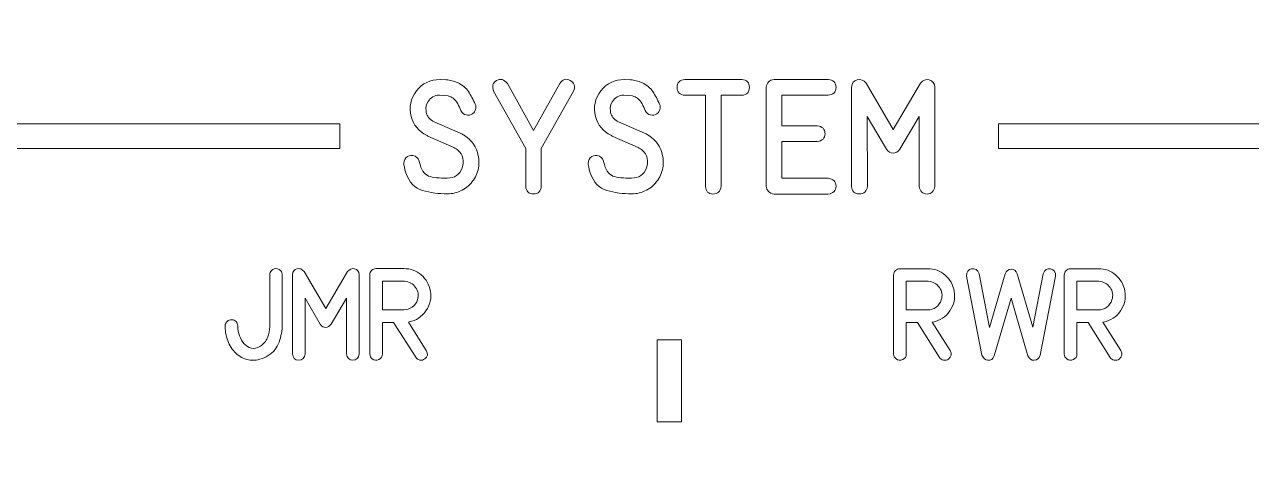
# Model space of a CAD drawing. Header units: millimetres. Extents: x -246 to 62, y -173 to 125.
# Drawn here: x -44.82 to -7.01, y 56.1 to 69.43 of the extents above; entities that cross this region are included whole.
import ezdxf

# ---------------------------------------------------------------- set-up
doc = ezdxf.new("R2010")
doc.units = ezdxf.units.MM
doc.header["$MEASUREMENT"] = 0
doc.layers.add('Cut', color=7, linetype='Continuous')
doc.layers.add('Engrave', color=7, linetype='Continuous')

msp = doc.modelspace()

# ---------------------------------------------------------------- linework, layer by layer
at = {"layer": 'Cut', "color": 250, "lineweight": 9}
msp.add_open_spline([(51.5314, 123.6949), (51.5312, 124.0929), (51.3728, 124.4746), (51.0911, 124.7559), (51.0911, 124.7559), (50.8095, 125.0372), (50.4295, 125.1951), (50.0314, 125.1949), (50.0314, 125.1949), (50.0314, 125.1949), (-71.4936, 125.1949), (-71.4936, 125.1949), (-71.4936, 125.1949), (-71.8916, 125.1946), (-72.2733, 125.0362), (-72.5546, 124.7546), (-72.5546, 124.7546), (-72.8359, 124.4729), (-72.9938, 124.0929), (-72.9936, 123.6949), (-72.9936, 123.6949), (-72.9936, 123.6949), (-72.9936, 111.7074), (-72.9936, 111.7074), (-72.9936, 111.7074), (-72.9926, 110.1171), (-73.6233, 108.5915), (-74.7471, 107.4663), (-74.7471, 107.4663), (-75.8709, 106.3411), (-77.4033, 105.7084), (-78.9936, 105.7074), (-78.9936, 105.7074), (-78.9936, 105.7074), (-81.4561, 105.7074), (-81.4561, 105.7074), (-81.4561, 105.7074), (-81.8541, 105.7071), (-82.2358, 105.5487), (-82.5171, 105.2671), (-82.5171, 105.2671), (-82.7984, 104.9854), (-82.9563, 104.6054), (-82.9561, 104.2074), (-82.9561, 104.2074), (-82.9561, 104.2074), (-82.9561, 100.1574), (-82.9561, 100.1574), (-82.9561, 100.1574), (-82.9558, 99.7593), (-82.7974, 99.3776), (-82.5158, 99.0963), (-82.5158, 99.0963), (-82.2341, 98.815), (-81.8541, 98.6571), (-81.4561, 98.6574), (-81.4561, 98.6574), (-81.4561, 98.6574), (-78.9936, 98.6574), (-78.9936, 98.6574), (-78.9936, 98.6574), (-76.85, 98.6574), (-74.8692, 97.5138), (-73.7974, 95.6574), (-73.7974, 95.6574), (-72.7256, 93.801), (-72.7256, 91.5138), (-73.7974, 89.6574), (-73.7974, 89.6574), (-74.8692, 87.801), (-76.85, 86.6574), (-78.9936, 86.6574), (-78.9936, 86.6574), (-78.9936, 86.6574), (-81.4561, 86.6574), (-81.4561, 86.6574), (-81.4561, 86.6574), (-81.8541, 86.6571), (-82.2358, 86.4987), (-82.5171, 86.2171), (-82.5171, 86.2171), (-82.7984, 85.9354), (-82.9563, 85.5554), (-82.9561, 85.1574), (-82.9561, 85.1574), (-82.9561, 85.1574), (-82.9561, 71.5824), (-82.9561, 71.5824), (-82.9561, 71.5824), (-82.9558, 71.1843), (-82.7974, 70.8026), (-82.5158, 70.5213), (-82.5158, 70.5213), (-82.2341, 70.24), (-81.8541, 70.0821), (-81.4561, 70.0824), (-81.4561, 70.0824), (-81.4561, 70.0824), (-78.9936, 70.0824), (-78.9936, 70.0824), (-78.9936, 70.0824), (-76.85, 70.0824), (-74.8692, 68.9388), (-73.7974, 67.0824), (-73.7974, 67.0824), (-72.7256, 65.226), (-72.7256, 62.9388), (-73.7974, 61.0824), (-73.7974, 61.0824), (-74.8692, 59.226), (-76.85, 58.0824), (-78.9936, 58.0824), (-78.9936, 58.0824), (-78.9936, 58.0824), (-81.4561, 58.0824), (-81.4561, 58.0824), (-81.4561, 58.0824), (-81.8541, 58.0821), (-82.2358, 57.9237), (-82.5171, 57.6421), (-82.5171, 57.6421), (-82.7984, 57.3604), (-82.9563, 56.9804), (-82.9561, 56.5824), (-82.9561, 56.5824), (-82.9561, 56.5824), (-82.9561, 52.5324), (-82.9561, 52.5324), (-82.9561, 52.5324), (-82.9558, 52.1343), (-82.7974, 51.7526), (-82.5158, 51.4713), (-82.5158, 51.4713), (-82.2341, 51.19), (-81.8541, 51.0321), (-81.4561, 51.0324), (-81.4561, 51.0324), (-81.4561, 51.0324), (-78.9936, 51.0324), (-78.9936, 51.0324), (-78.9936, 51.0324), (-77.4033, 51.0334), (-75.8777, 50.4026), (-74.7525, 49.2788), (-74.7525, 49.2788), (-73.6273, 48.155), (-72.9946, 46.6227), (-72.9936, 45.0324), (-72.9936, 45.0324), (-72.9936, 45.0324), (-72.9936, 33.0449), (-72.9936, 33.0449), (-72.9936, 33.0449), (-72.9933, 32.6468), (-72.8349, 32.2651), (-72.5533, 31.9838), (-72.5533, 31.9838), (-72.2716, 31.7025), (-71.8916, 31.5446), (-71.4936, 31.5449), (-71.4936, 31.5449), (-71.4936, 31.5449), (50.0314, 31.5449), (50.0314, 31.5449), (50.0314, 31.5449), (50.4295, 31.5451), (50.8112, 31.7035), (51.0925, 31.9852), (51.0925, 31.9852), (51.3738, 32.2668), (51.5317, 32.6468), (51.5314, 33.0449), (51.5314, 33.0449), (51.5314, 33.0449), (51.5314, 45.0324), (51.5314, 45.0324), (51.5314, 45.0324), (51.5304, 46.6227), (52.1612, 48.1482), (53.285, 49.2734), (53.285, 49.2734), (54.4088, 50.3987), (55.9411, 51.0314), (57.5314, 51.0324), (57.5314, 51.0324), (57.5314, 51.0324), (59.9939, 51.0324), (59.9939, 51.0324), (59.9939, 51.0324), (60.392, 51.0326), (60.7737, 51.191), (61.055, 51.4727), (61.055, 51.4727), (61.3363, 51.7543), (61.4942, 52.1343), (61.4939, 52.5324), (61.4939, 52.5324), (61.4939, 52.5324), (61.4939, 56.5824), (61.4939, 56.5824), (61.4939, 56.5824), (61.4937, 56.9804), (61.3353, 57.3621), (61.0536, 57.6434), (61.0536, 57.6434), (60.772, 57.9247), (60.392, 58.0826), (59.9939, 58.0824), (59.9939, 58.0824), (59.9939, 58.0824), (57.5314, 58.0824), (57.5314, 58.0824), (57.5314, 58.0824), (55.3878, 58.0824), (53.4071, 59.226), (52.3353, 61.0824), (52.3353, 61.0824), (51.2635, 62.9388), (51.2635, 65.226), (52.3353, 67.0824), (52.3353, 67.0824), (53.4071, 68.9388), (55.3878, 70.0824), (57.5314, 70.0824), (57.5314, 70.0824), (57.5314, 70.0824), (59.9939, 70.0824), (59.9939, 70.0824), (59.9939, 70.0824), (60.392, 70.0826), (60.7737, 70.241), (61.055, 70.5227), (61.055, 70.5227), (61.3363, 70.8043), (61.4942, 71.1843), (61.4939, 71.5824), (61.4939, 71.5824), (61.4939, 71.5824), (61.4939, 85.1574), (61.4939, 85.1574), (61.4939, 85.1574), (61.4937, 85.5554), (61.3353, 85.9371), (61.0536, 86.2184), (61.0536, 86.2184), (60.772, 86.4997), (60.392, 86.6576), (59.9939, 86.6574), (59.9939, 86.6574), (59.9939, 86.6574), (57.5314, 86.6574), (57.5314, 86.6574), (57.5314, 86.6574), (55.3878, 86.6574), (53.4071, 87.801), (52.3353, 89.6574), (52.3353, 89.6574), (51.2635, 91.5138), (51.2635, 93.801), (52.3353, 95.6574), (52.3353, 95.6574), (53.4071, 97.5138), (55.3878, 98.6574), (57.5314, 98.6574), (57.5314, 98.6574), (57.5314, 98.6574), (59.9939, 98.6574), (59.9939, 98.6574), (59.9939, 98.6574), (60.392, 98.6576), (60.7737, 98.816), (61.055, 99.0977), (61.055, 99.0977), (61.3363, 99.3793), (61.4942, 99.7593), (61.4939, 100.1574), (61.4939, 100.1574), (61.4939, 100.1574), (61.4939, 104.2074), (61.4939, 104.2074), (61.4939, 104.2074), (61.4937, 104.6054), (61.3353, 104.9871), (61.0536, 105.2684), (61.0536, 105.2684), (60.772, 105.5497), (60.392, 105.7076), (59.9939, 105.7074), (59.9939, 105.7074), (59.9939, 105.7074), (57.5314, 105.7074), (57.5314, 105.7074), (57.5314, 105.7074), (55.9411, 105.7064), (54.4156, 106.3371), (53.2904, 107.4609), (53.2904, 107.4609), (52.1651, 108.5847), (51.5324, 110.1171), (51.5314, 111.7074), (51.5314, 111.7074), (51.5314, 111.7074), (51.5314, 123.6949), (51.5314, 123.6949)], degree=3, knots=[0, 0, 0, 0, 0.012987, 0.012987, 0.012987, 0.012987, 0.025974, 0.025974, 0.025974, 0.025974, 0.038961, 0.038961, 0.038961, 0.038961, 0.0519481, 0.0519481, 0.0519481, 0.0519481, 0.0649351, 0.0649351, 0.0649351, 0.0649351, 0.0779221, 0.0779221, 0.0779221, 0.0779221, 0.0909091, 0.0909091, 0.0909091, 0.0909091, 0.1038961, 0.1038961, 0.1038961, 0.1038961, 0.1168831, 0.1168831, 0.1168831, 0.1168831, 0.1298701, 0.1298701, 0.1298701, 0.1298701, 0.1428571, 0.1428571, 0.1428571, 0.1428571, 0.1558442, 0.1558442, 0.1558442, 0.1558442, 0.1688312, 0.1688312, 0.1688312, 0.1688312, 0.1818182, 0.1818182, 0.1818182, 0.1818182, 0.1948052, 0.1948052, 0.1948052, 0.1948052, 0.2077922, 0.2077922, 0.2077922, 0.2077922, 0.2207792, 0.2207792, 0.2207792, 0.2207792, 0.2337662, 0.2337662, 0.2337662, 0.2337662, 0.2467532, 0.2467532, 0.2467532, 0.2467532, 0.2597403, 0.2597403, 0.2597403, 0.2597403, 0.2727273, 0.2727273, 0.2727273, 0.2727273, 0.2857143, 0.2857143, 0.2857143, 0.2857143, 0.2987013, 0.2987013, 0.2987013, 0.2987013, 0.3116883, 0.3116883, 0.3116883, 0.3116883, 0.3246753, 0.3246753, 0.3246753, 0.3246753, 0.3376623, 0.3376623, 0.3376623, 0.3376623, 0.3506494, 0.3506494, 0.3506494, 0.3506494, 0.3636364, 0.3636364, 0.3636364, 0.3636364, 0.3766234, 0.3766234, 0.3766234, 0.3766234, 0.3896104, 0.3896104, 0.3896104, 0.3896104, 0.4025974, 0.4025974, 0.4025974, 0.4025974, 0.4155844, 0.4155844, 0.4155844, 0.4155844, 0.4285714, 0.4285714, 0.4285714, 0.4285714, 0.4415584, 0.4415584, 0.4415584, 0.4415584, 0.4545455, 0.4545455, 0.4545455, 0.4545455, 0.4675325, 0.4675325, 0.4675325, 0.4675325, 0.4805195, 0.4805195, 0.4805195, 0.4805195, 0.4935065, 0.4935065, 0.4935065, 0.4935065, 0.5064935, 0.5064935, 0.5064935, 0.5064935, 0.5194805, 0.5194805, 0.5194805, 0.5194805, 0.5324675, 0.5324675, 0.5324675, 0.5324675, 0.5454545, 0.5454545, 0.5454545, 0.5454545, 0.5584416, 0.5584416, 0.5584416, 0.5584416, 0.5714286, 0.5714286, 0.5714286, 0.5714286, 0.5844156, 0.5844156, 0.5844156, 0.5844156, 0.5974026, 0.5974026, 0.5974026, 0.5974026, 0.6103896, 0.6103896, 0.6103896, 0.6103896, 0.6233766, 0.6233766, 0.6233766, 0.6233766, 0.6363636, 0.6363636, 0.6363636, 0.6363636, 0.6493506, 0.6493506, 0.6493506, 0.6493506, 0.6623377, 0.6623377, 0.6623377, 0.6623377, 0.6753247, 0.6753247, 0.6753247, 0.6753247, 0.6883117, 0.6883117, 0.6883117, 0.6883117, 0.7012987, 0.7012987, 0.7012987, 0.7012987, 0.7142857, 0.7142857, 0.7142857, 0.7142857, 0.7272727, 0.7272727, 0.7272727, 0.7272727, 0.7402597, 0.7402597, 0.7402597, 0.7402597, 0.7532468, 0.7532468, 0.7532468, 0.7532468, 0.7662338, 0.7662338, 0.7662338, 0.7662338, 0.7792208, 0.7792208, 0.7792208, 0.7792208, 0.7922078, 0.7922078, 0.7922078, 0.7922078, 0.8051948, 0.8051948, 0.8051948, 0.8051948, 0.8181818, 0.8181818, 0.8181818, 0.8181818, 0.8311688, 0.8311688, 0.8311688, 0.8311688, 0.8441558, 0.8441558, 0.8441558, 0.8441558, 0.8571429, 0.8571429, 0.8571429, 0.8571429, 0.8701299, 0.8701299, 0.8701299, 0.8701299, 0.8831169, 0.8831169, 0.8831169, 0.8831169, 0.8961039, 0.8961039, 0.8961039, 0.8961039, 0.9090909, 0.9090909, 0.9090909, 0.9090909, 0.9220779, 0.9220779, 0.9220779, 0.9220779, 0.9350649, 0.9350649, 0.9350649, 0.9350649, 0.9480519, 0.9480519, 0.9480519, 0.9480519, 0.961039, 0.961039, 0.961039, 0.961039, 0.974026, 0.974026, 0.974026, 0.974026, 1, 1, 1, 1], dxfattribs=at)
at = {"layer": 'Engrave', "color": 240, "lineweight": 9}
for points, knots in [([(-31.4008, 66.0893), (-31.4008, 66.0893), (-31.3732, 66.0776), (-31.3732, 66.0776), (-31.3732, 66.0776), (-31.3732, 66.0776), (-31.342, 66.0623), (-31.342, 66.0623), (-31.342, 66.0623), (-31.342, 66.0623), (-31.3144, 66.0464), (-31.3144, 66.0464), (-31.3144, 66.0464), (-31.3067, 66.0405), (-31.2973, 66.0352), (-31.2879, 66.0299), (-31.2879, 66.0299), (-31.2779, 66.0252), (-31.2685, 66.0194), (-31.2591, 66.0141), (-31.2591, 66.0141), (-31.0322, 65.8647), (-30.8911, 65.6578), (-30.8376, 65.3938), (-30.8376, 65.3938), (-30.817, 65.2903), (-30.8123, 65.1839), (-30.8234, 65.0751), (-30.8234, 65.0751), (-30.8423, 64.9187), (-30.8969, 64.7747), (-30.9881, 64.6418), (-30.9881, 64.6418), (-31.0792, 64.5089), (-31.1939, 64.4066), (-31.3314, 64.3343), (-31.3314, 64.3343), (-31.4796, 64.2561), (-31.6331, 64.2173), (-31.7918, 64.2173), (-31.7918, 64.2173), (-32.0581, 64.2173), (-32.3121, 64.2514), (-32.555, 64.3196), (-32.555, 64.3196), (-32.7972, 64.3878), (-32.97, 64.5706), (-33.0729, 64.8682), (-33.0729, 64.8682), (-33.0871, 64.9064), (-33.097, 64.9452), (-33.1041, 64.9852), (-33.1041, 64.9852), (-33.1112, 65.0257), (-33.1194, 65.0657), (-33.1282, 65.1063), (-33.1282, 65.1063), (-33.1453, 65.1886), (-33.1253, 65.2615), (-33.0671, 65.325), (-33.0671, 65.325), (-33.0094, 65.3879), (-32.9371, 65.412), (-32.8513, 65.3973), (-32.8513, 65.3973), (-32.7602, 65.3785), (-32.6972, 65.3226), (-32.6614, 65.2286), (-32.6614, 65.2286), (-32.6614, 65.2286), (-32.6561, 65.2127), (-32.6561, 65.2127), (-32.6561, 65.2127), (-32.6014, 64.9634), (-32.505, 64.8146), (-32.368, 64.7664), (-32.368, 64.7664), (-32.2304, 64.7182), (-32.0399, 64.6965), (-31.7953, 64.7012), (-31.7953, 64.7012), (-31.5701, 64.7012), (-31.4155, 64.807), (-31.3314, 65.0181), (-31.3314, 65.0181), (-31.295, 65.1122), (-31.2891, 65.2103), (-31.3144, 65.3121), (-31.3144, 65.3121), (-31.3397, 65.4132), (-31.3896, 65.4984), (-31.4643, 65.566), (-31.4643, 65.566), (-31.4978, 65.5949), (-31.5413, 65.6213), (-31.5954, 65.6466), (-31.5954, 65.6466), (-31.5954, 65.6466), (-32.3927, 65.9964), (-32.3927, 65.9964), (-32.3927, 65.9964), (-32.3927, 65.9964), (-32.4186, 66.0105), (-32.4186, 66.0105), (-32.4186, 66.0105), (-32.6796, 66.1481), (-32.8413, 66.3439), (-32.9042, 66.5979), (-32.9042, 66.5979), (-32.9812, 66.8919), (-32.9277, 67.1553), (-32.7431, 67.3893), (-32.7431, 67.3893), (-32.5591, 67.6227), (-32.3168, 67.7397), (-32.0176, 67.7397), (-32.0176, 67.7397), (-32.0176, 67.7397), (-31.8277, 67.7344), (-31.8277, 67.7344), (-31.8277, 67.7344), (-31.7659, 67.7232), (-31.706, 67.7121), (-31.6489, 67.7009), (-31.6489, 67.7009), (-31.5913, 67.6903), (-31.5331, 67.6715), (-31.4749, 67.645), (-31.4749, 67.645), (-31.3303, 67.5774), (-31.2191, 67.4839), (-31.1421, 67.3658), (-31.1421, 67.3658), (-31.0651, 67.2476), (-30.9957, 67.1194), (-30.934, 66.9818), (-30.934, 66.9818), (-30.9281, 66.9689), (-30.9228, 66.9542), (-30.9181, 66.9371), (-30.9181, 66.9371), (-30.9058, 66.8807), (-30.9116, 66.8296), (-30.9357, 66.7837), (-30.9357, 66.7837), (-30.9493, 66.7549), (-30.964, 66.7331), (-30.9787, 66.7184), (-30.9787, 66.7184), (-30.9934, 66.7031), (-31.0057, 66.6931), (-31.0145, 66.6873), (-31.0145, 66.6873), (-31.0745, 66.6449), (-31.1398, 66.632), (-31.2109, 66.6496), (-31.2109, 66.6496), (-31.2826, 66.6655), (-31.3367, 66.7114), (-31.3749, 66.7872), (-31.3749, 66.7872), (-31.4049, 66.8537), (-31.4367, 66.9219), (-31.4702, 66.9912), (-31.4702, 66.9912), (-31.5043, 67.0606), (-31.5519, 67.1182), (-31.6125, 67.1647), (-31.6125, 67.1647), (-31.6378, 67.1829), (-31.6624, 67.1964), (-31.686, 67.2047), (-31.686, 67.2047), (-31.7095, 67.2135), (-31.7354, 67.2229), (-31.7642, 67.2335), (-31.7642, 67.2335), (-31.7642, 67.2335), (-31.8759, 67.2523), (-31.8759, 67.2523), (-31.8759, 67.2523), (-31.8759, 67.2523), (-32.0346, 67.2576), (-32.0346, 67.2576), (-32.0346, 67.2576), (-32.1887, 67.2552), (-32.3063, 67.1888), (-32.3874, 67.0577), (-32.3874, 67.0577), (-32.4427, 66.9736), (-32.4632, 66.8801), (-32.4497, 66.7766), (-32.4497, 66.7766), (-32.4338, 66.6496), (-32.3739, 66.5509), (-32.2704, 66.4803), (-32.2704, 66.4803), (-32.2657, 66.4774), (-32.261, 66.4733), (-32.2551, 66.4691), (-32.2551, 66.4691), (-32.2492, 66.4656), (-32.2428, 66.4615), (-32.2363, 66.458), (-32.2363, 66.458), (-32.2363, 66.458), (-32.2169, 66.4497), (-32.2169, 66.4497), (-32.2169, 66.4497), (-32.2169, 66.4497), (-32.1963, 66.4409), (-32.1963, 66.4409), (-32.1963, 66.4409), (-32.1963, 66.4409), (-31.4008, 66.0893), (-31.4008, 66.0893)], [0, 0, 0, 0, 0.0181818, 0.0181818, 0.0181818, 0.0181818, 0.0363636, 0.0363636, 0.0363636, 0.0363636, 0.0545455, 0.0545455, 0.0545455, 0.0545455, 0.0727273, 0.0727273, 0.0727273, 0.0727273, 0.0909091, 0.0909091, 0.0909091, 0.0909091, 0.1090909, 0.1090909, 0.1090909, 0.1090909, 0.1272727, 0.1272727, 0.1272727, 0.1272727, 0.1454545, 0.1454545, 0.1454545, 0.1454545, 0.1636364, 0.1636364, 0.1636364, 0.1636364, 0.1818182, 0.1818182, 0.1818182, 0.1818182, 0.2, 0.2, 0.2, 0.2, 0.2181818, 0.2181818, 0.2181818, 0.2181818, 0.2363636, 0.2363636, 0.2363636, 0.2363636, 0.2545455, 0.2545455, 0.2545455, 0.2545455, 0.2727273, 0.2727273, 0.2727273, 0.2727273, 0.2909091, 0.2909091, 0.2909091, 0.2909091, 0.3090909, 0.3090909, 0.3090909, 0.3090909, 0.3272727, 0.3272727, 0.3272727, 0.3272727, 0.3454545, 0.3454545, 0.3454545, 0.3454545, 0.3636364, 0.3636364, 0.3636364, 0.3636364, 0.3818182, 0.3818182, 0.3818182, 0.3818182, 0.4, 0.4, 0.4, 0.4, 0.4181818, 0.4181818, 0.4181818, 0.4181818, 0.4363636, 0.4363636, 0.4363636, 0.4363636, 0.4545455, 0.4545455, 0.4545455, 0.4545455, 0.4727273, 0.4727273, 0.4727273, 0.4727273, 0.4909091, 0.4909091, 0.4909091, 0.4909091, 0.5090909, 0.5090909, 0.5090909, 0.5090909, 0.5272727, 0.5272727, 0.5272727, 0.5272727, 0.5454545, 0.5454545, 0.5454545, 0.5454545, 0.5636364, 0.5636364, 0.5636364, 0.5636364, 0.5818182, 0.5818182, 0.5818182, 0.5818182, 0.6, 0.6, 0.6, 0.6, 0.6181818, 0.6181818, 0.6181818, 0.6181818, 0.6363636, 0.6363636, 0.6363636, 0.6363636, 0.6545455, 0.6545455, 0.6545455, 0.6545455, 0.6727273, 0.6727273, 0.6727273, 0.6727273, 0.6909091, 0.6909091, 0.6909091, 0.6909091, 0.7090909, 0.7090909, 0.7090909, 0.7090909, 0.7272727, 0.7272727, 0.7272727, 0.7272727, 0.7454545, 0.7454545, 0.7454545, 0.7454545, 0.7636364, 0.7636364, 0.7636364, 0.7636364, 0.7818182, 0.7818182, 0.7818182, 0.7818182, 0.8, 0.8, 0.8, 0.8, 0.8181818, 0.8181818, 0.8181818, 0.8181818, 0.8363636, 0.8363636, 0.8363636, 0.8363636, 0.8545455, 0.8545455, 0.8545455, 0.8545455, 0.8727273, 0.8727273, 0.8727273, 0.8727273, 0.8909091, 0.8909091, 0.8909091, 0.8909091, 0.9090909, 0.9090909, 0.9090909, 0.9090909, 0.9272727, 0.9272727, 0.9272727, 0.9272727, 0.9454545, 0.9454545, 0.9454545, 0.9454545, 0.9636364, 0.9636364, 0.9636364, 0.9636364, 1, 1, 1, 1]), ([(-28.3276, 67.6139), (-28.2382, 67.7485), (-28.13, 67.7803), (-28.003, 67.7103), (-28.003, 67.7103), (-27.876, 67.6403), (-27.8437, 67.531), (-27.9054, 67.3816), (-27.9054, 67.3816), (-27.9054, 67.3816), (-28.8961, 65.6125), (-28.8961, 65.6125), (-28.8961, 65.6125), (-28.8961, 65.6125), (-28.8961, 64.4601), (-28.8961, 64.4601), (-28.8961, 64.4601), (-28.9067, 64.2973), (-28.9867, 64.2155), (-29.1366, 64.2155), (-29.1366, 64.2155), (-29.2865, 64.2155), (-29.3665, 64.2973), (-29.3765, 64.4601), (-29.3765, 64.4601), (-29.3765, 64.4601), (-29.3765, 65.6125), (-29.3765, 65.6125), (-29.3765, 65.6125), (-29.3765, 65.6125), (-30.3654, 67.3816), (-30.3654, 67.3816), (-30.3654, 67.3816), (-30.4266, 67.5298), (-30.3954, 67.6386), (-30.2725, 67.708), (-30.2725, 67.708), (-30.1497, 67.7773), (-30.0397, 67.7462), (-29.9433, 67.6139), (-29.9433, 67.6139), (-29.9433, 67.6139), (-29.1354, 66.1705), (-29.1354, 66.1705), (-29.1354, 66.1705), (-29.1354, 66.1705), (-28.3276, 67.6139), (-28.3276, 67.6139)], [0, 0, 0, 0, 0.0769231, 0.0769231, 0.0769231, 0.0769231, 0.1538462, 0.1538462, 0.1538462, 0.1538462, 0.2307692, 0.2307692, 0.2307692, 0.2307692, 0.3076923, 0.3076923, 0.3076923, 0.3076923, 0.3846154, 0.3846154, 0.3846154, 0.3846154, 0.4615385, 0.4615385, 0.4615385, 0.4615385, 0.5384615, 0.5384615, 0.5384615, 0.5384615, 0.6153846, 0.6153846, 0.6153846, 0.6153846, 0.6923077, 0.6923077, 0.6923077, 0.6923077, 0.7692308, 0.7692308, 0.7692308, 0.7692308, 0.8461538, 0.8461538, 0.8461538, 0.8461538, 1, 1, 1, 1]), ([(-25.72, 66.0893), (-25.72, 66.0893), (-25.6924, 66.0776), (-25.6924, 66.0776), (-25.6924, 66.0776), (-25.6924, 66.0776), (-25.6612, 66.0623), (-25.6612, 66.0623), (-25.6612, 66.0623), (-25.6612, 66.0623), (-25.6336, 66.0464), (-25.6336, 66.0464), (-25.6336, 66.0464), (-25.6259, 66.0405), (-25.6165, 66.0352), (-25.6071, 66.0299), (-25.6071, 66.0299), (-25.5971, 66.0252), (-25.5877, 66.0194), (-25.5783, 66.0141), (-25.5783, 66.0141), (-25.3514, 65.8647), (-25.2103, 65.6578), (-25.1568, 65.3938), (-25.1568, 65.3938), (-25.1362, 65.2903), (-25.1315, 65.1839), (-25.1426, 65.0751), (-25.1426, 65.0751), (-25.1615, 64.9187), (-25.2161, 64.7747), (-25.3073, 64.6418), (-25.3073, 64.6418), (-25.3984, 64.5089), (-25.5131, 64.4066), (-25.6506, 64.3343), (-25.6506, 64.3343), (-25.7988, 64.2561), (-25.9523, 64.2173), (-26.111, 64.2173), (-26.111, 64.2173), (-26.3773, 64.2173), (-26.6313, 64.2514), (-26.8742, 64.3196), (-26.8742, 64.3196), (-27.1164, 64.3878), (-27.2892, 64.5706), (-27.3921, 64.8682), (-27.3921, 64.8682), (-27.4063, 64.9064), (-27.4162, 64.9452), (-27.4233, 64.9852), (-27.4233, 64.9852), (-27.4304, 65.0257), (-27.4386, 65.0657), (-27.4474, 65.1063), (-27.4474, 65.1063), (-27.4645, 65.1886), (-27.4445, 65.2615), (-27.3863, 65.325), (-27.3863, 65.325), (-27.3286, 65.3879), (-27.2563, 65.412), (-27.1705, 65.3973), (-27.1705, 65.3973), (-27.0794, 65.3785), (-27.0164, 65.3226), (-26.9806, 65.2286), (-26.9806, 65.2286), (-26.9806, 65.2286), (-26.9753, 65.2127), (-26.9753, 65.2127), (-26.9753, 65.2127), (-26.9206, 64.9634), (-26.8242, 64.8146), (-26.6872, 64.7664), (-26.6872, 64.7664), (-26.5496, 64.7182), (-26.3591, 64.6965), (-26.1145, 64.7012), (-26.1145, 64.7012), (-25.8893, 64.7012), (-25.7347, 64.807), (-25.6506, 65.0181), (-25.6506, 65.0181), (-25.6142, 65.1122), (-25.6083, 65.2103), (-25.6336, 65.3121), (-25.6336, 65.3121), (-25.6589, 65.4132), (-25.7088, 65.4984), (-25.7835, 65.566), (-25.7835, 65.566), (-25.817, 65.5949), (-25.8605, 65.6213), (-25.9146, 65.6466), (-25.9146, 65.6466), (-25.9146, 65.6466), (-26.7119, 65.9964), (-26.7119, 65.9964), (-26.7119, 65.9964), (-26.7119, 65.9964), (-26.7378, 66.0105), (-26.7378, 66.0105), (-26.7378, 66.0105), (-26.9988, 66.1481), (-27.1605, 66.3439), (-27.2234, 66.5979), (-27.2234, 66.5979), (-27.3004, 66.8919), (-27.2469, 67.1553), (-27.0623, 67.3893), (-27.0623, 67.3893), (-26.8783, 67.6227), (-26.636, 67.7397), (-26.3368, 67.7397), (-26.3368, 67.7397), (-26.3368, 67.7397), (-26.1469, 67.7344), (-26.1469, 67.7344), (-26.1469, 67.7344), (-26.0851, 67.7232), (-26.0252, 67.7121), (-25.9681, 67.7009), (-25.9681, 67.7009), (-25.9105, 67.6903), (-25.8523, 67.6715), (-25.7941, 67.645), (-25.7941, 67.645), (-25.6495, 67.5774), (-25.5383, 67.4839), (-25.4613, 67.3658), (-25.4613, 67.3658), (-25.3843, 67.2476), (-25.3149, 67.1194), (-25.2532, 66.9818), (-25.2532, 66.9818), (-25.2473, 66.9689), (-25.242, 66.9542), (-25.2373, 66.9371), (-25.2373, 66.9371), (-25.225, 66.8807), (-25.2308, 66.8296), (-25.2549, 66.7837), (-25.2549, 66.7837), (-25.2685, 66.7549), (-25.2832, 66.7331), (-25.2979, 66.7184), (-25.2979, 66.7184), (-25.3126, 66.7031), (-25.3249, 66.6931), (-25.3337, 66.6873), (-25.3337, 66.6873), (-25.3937, 66.6449), (-25.459, 66.632), (-25.5301, 66.6496), (-25.5301, 66.6496), (-25.6018, 66.6655), (-25.6559, 66.7114), (-25.6941, 66.7872), (-25.6941, 66.7872), (-25.7241, 66.8537), (-25.7559, 66.9219), (-25.7894, 66.9912), (-25.7894, 66.9912), (-25.8235, 67.0606), (-25.8711, 67.1182), (-25.9317, 67.1647), (-25.9317, 67.1647), (-25.957, 67.1829), (-25.9816, 67.1964), (-26.0052, 67.2047), (-26.0052, 67.2047), (-26.0287, 67.2135), (-26.0546, 67.2229), (-26.0834, 67.2335), (-26.0834, 67.2335), (-26.0834, 67.2335), (-26.1951, 67.2523), (-26.1951, 67.2523), (-26.1951, 67.2523), (-26.1951, 67.2523), (-26.3538, 67.2576), (-26.3538, 67.2576), (-26.3538, 67.2576), (-26.5079, 67.2552), (-26.6255, 67.1888), (-26.7066, 67.0577), (-26.7066, 67.0577), (-26.7619, 66.9736), (-26.7824, 66.8801), (-26.7689, 66.7766), (-26.7689, 66.7766), (-26.753, 66.6496), (-26.6931, 66.5509), (-26.5896, 66.4803), (-26.5896, 66.4803), (-26.5849, 66.4774), (-26.5802, 66.4733), (-26.5743, 66.4691), (-26.5743, 66.4691), (-26.5684, 66.4656), (-26.562, 66.4615), (-26.5555, 66.458), (-26.5555, 66.458), (-26.5555, 66.458), (-26.5361, 66.4497), (-26.5361, 66.4497), (-26.5361, 66.4497), (-26.5361, 66.4497), (-26.5155, 66.4409), (-26.5155, 66.4409), (-26.5155, 66.4409), (-26.5155, 66.4409), (-25.72, 66.0893), (-25.72, 66.0893)], [0, 0, 0, 0, 0.0181818, 0.0181818, 0.0181818, 0.0181818, 0.0363636, 0.0363636, 0.0363636, 0.0363636, 0.0545455, 0.0545455, 0.0545455, 0.0545455, 0.0727273, 0.0727273, 0.0727273, 0.0727273, 0.0909091, 0.0909091, 0.0909091, 0.0909091, 0.1090909, 0.1090909, 0.1090909, 0.1090909, 0.1272727, 0.1272727, 0.1272727, 0.1272727, 0.1454545, 0.1454545, 0.1454545, 0.1454545, 0.1636364, 0.1636364, 0.1636364, 0.1636364, 0.1818182, 0.1818182, 0.1818182, 0.1818182, 0.2, 0.2, 0.2, 0.2, 0.2181818, 0.2181818, 0.2181818, 0.2181818, 0.2363636, 0.2363636, 0.2363636, 0.2363636, 0.2545455, 0.2545455, 0.2545455, 0.2545455, 0.2727273, 0.2727273, 0.2727273, 0.2727273, 0.2909091, 0.2909091, 0.2909091, 0.2909091, 0.3090909, 0.3090909, 0.3090909, 0.3090909, 0.3272727, 0.3272727, 0.3272727, 0.3272727, 0.3454545, 0.3454545, 0.3454545, 0.3454545, 0.3636364, 0.3636364, 0.3636364, 0.3636364, 0.3818182, 0.3818182, 0.3818182, 0.3818182, 0.4, 0.4, 0.4, 0.4, 0.4181818, 0.4181818, 0.4181818, 0.4181818, 0.4363636, 0.4363636, 0.4363636, 0.4363636, 0.4545455, 0.4545455, 0.4545455, 0.4545455, 0.4727273, 0.4727273, 0.4727273, 0.4727273, 0.4909091, 0.4909091, 0.4909091, 0.4909091, 0.5090909, 0.5090909, 0.5090909, 0.5090909, 0.5272727, 0.5272727, 0.5272727, 0.5272727, 0.5454545, 0.5454545, 0.5454545, 0.5454545, 0.5636364, 0.5636364, 0.5636364, 0.5636364, 0.5818182, 0.5818182, 0.5818182, 0.5818182, 0.6, 0.6, 0.6, 0.6, 0.6181818, 0.6181818, 0.6181818, 0.6181818, 0.6363636, 0.6363636, 0.6363636, 0.6363636, 0.6545455, 0.6545455, 0.6545455, 0.6545455, 0.6727273, 0.6727273, 0.6727273, 0.6727273, 0.6909091, 0.6909091, 0.6909091, 0.6909091, 0.7090909, 0.7090909, 0.7090909, 0.7090909, 0.7272727, 0.7272727, 0.7272727, 0.7272727, 0.7454545, 0.7454545, 0.7454545, 0.7454545, 0.7636364, 0.7636364, 0.7636364, 0.7636364, 0.7818182, 0.7818182, 0.7818182, 0.7818182, 0.8, 0.8, 0.8, 0.8, 0.8181818, 0.8181818, 0.8181818, 0.8181818, 0.8363636, 0.8363636, 0.8363636, 0.8363636, 0.8545455, 0.8545455, 0.8545455, 0.8545455, 0.8727273, 0.8727273, 0.8727273, 0.8727273, 0.8909091, 0.8909091, 0.8909091, 0.8909091, 0.9090909, 0.9090909, 0.9090909, 0.9090909, 0.9272727, 0.9272727, 0.9272727, 0.9272727, 0.9454545, 0.9454545, 0.9454545, 0.9454545, 0.9636364, 0.9636364, 0.9636364, 0.9636364, 1, 1, 1, 1]), ([(-23.8374, 64.4531), (-23.8374, 64.4531), (-23.8374, 67.2541), (-23.8374, 67.2541), (-23.8374, 67.2541), (-23.8374, 67.2541), (-24.4694, 67.2541), (-24.4694, 67.2541), (-24.4694, 67.2541), (-24.63, 67.2664), (-24.7105, 67.3475), (-24.7099, 67.4957), (-24.7099, 67.4957), (-24.7093, 67.6445), (-24.6288, 67.7262), (-24.4694, 67.7397), (-24.4694, 67.7397), (-24.4694, 67.7397), (-22.7209, 67.7397), (-22.7209, 67.7397), (-22.7209, 67.7397), (-22.5627, 67.7274), (-22.4828, 67.6456), (-22.4822, 67.4957), (-22.4822, 67.4957), (-22.4816, 67.3464), (-22.5615, 67.2652), (-22.7209, 67.2541), (-22.7209, 67.2541), (-22.7209, 67.2541), (-23.3512, 67.2541), (-23.3512, 67.2541), (-23.3512, 67.2541), (-23.3512, 67.2541), (-23.3512, 64.4531), (-23.3512, 64.4531), (-23.3512, 64.4531), (-23.3776, 64.2902), (-23.4623, 64.2096), (-23.6057, 64.212), (-23.6057, 64.212), (-23.7486, 64.2144), (-23.8256, 64.2949), (-23.8374, 64.4531)], [0, 0, 0, 0, 0.0833333, 0.0833333, 0.0833333, 0.0833333, 0.1666667, 0.1666667, 0.1666667, 0.1666667, 0.25, 0.25, 0.25, 0.25, 0.3333333, 0.3333333, 0.3333333, 0.3333333, 0.4166667, 0.4166667, 0.4166667, 0.4166667, 0.5, 0.5, 0.5, 0.5, 0.5833333, 0.5833333, 0.5833333, 0.5833333, 0.6666667, 0.6666667, 0.6666667, 0.6666667, 0.75, 0.75, 0.75, 0.75, 0.8333333, 0.8333333, 0.8333333, 0.8333333, 1, 1, 1, 1]), ([(-20.0563, 67.2593), (-20.0563, 67.2593), (-21.4844, 67.2593), (-21.4844, 67.2593), (-21.4844, 67.2593), (-21.4844, 67.2593), (-21.4844, 66.3169), (-21.4844, 66.3169), (-21.4844, 66.3169), (-21.4844, 66.3169), (-20.3955, 66.3169), (-20.3955, 66.3169), (-20.3955, 66.3169), (-20.2327, 66.2928), (-20.1515, 66.211), (-20.1521, 66.0717), (-20.1521, 66.0717), (-20.1527, 65.9318), (-20.2338, 65.8506), (-20.3955, 65.8277), (-20.3955, 65.8277), (-20.3955, 65.8277), (-21.4844, 65.8277), (-21.4844, 65.8277), (-21.4844, 65.8277), (-21.4844, 65.8277), (-21.4844, 64.6959), (-21.4844, 64.6959), (-21.4844, 64.6959), (-21.4844, 64.6959), (-20.0563, 64.6959), (-20.0563, 64.6959), (-20.0563, 64.6959), (-19.8946, 64.6718), (-19.8135, 64.5912), (-19.8135, 64.4531), (-19.8135, 64.4531), (-19.8135, 64.3155), (-19.8946, 64.2349), (-20.0563, 64.212), (-20.0563, 64.212), (-20.0563, 64.212), (-21.7237, 64.212), (-21.7237, 64.212), (-21.7237, 64.212), (-21.8672, 64.2302), (-21.9489, 64.312), (-21.9683, 64.4566), (-21.9683, 64.4566), (-21.9683, 64.4566), (-21.9683, 67.4986), (-21.9683, 67.4986), (-21.9683, 67.4986), (-21.9465, 67.6503), (-21.8648, 67.7303), (-21.7237, 67.7397), (-21.7237, 67.7397), (-21.7237, 67.7397), (-20.0563, 67.7397), (-20.0563, 67.7397), (-20.0563, 67.7397), (-19.8946, 67.7274), (-19.8135, 67.6462), (-19.8141, 67.4975), (-19.8141, 67.4975), (-19.8146, 67.3487), (-19.8958, 67.2693), (-20.0563, 67.2593)], [0, 0, 0, 0, 0.0555556, 0.0555556, 0.0555556, 0.0555556, 0.1111111, 0.1111111, 0.1111111, 0.1111111, 0.1666667, 0.1666667, 0.1666667, 0.1666667, 0.2222222, 0.2222222, 0.2222222, 0.2222222, 0.2777778, 0.2777778, 0.2777778, 0.2777778, 0.3333333, 0.3333333, 0.3333333, 0.3333333, 0.3888889, 0.3888889, 0.3888889, 0.3888889, 0.4444444, 0.4444444, 0.4444444, 0.4444444, 0.5, 0.5, 0.5, 0.5, 0.5555556, 0.5555556, 0.5555556, 0.5555556, 0.6111111, 0.6111111, 0.6111111, 0.6111111, 0.6666667, 0.6666667, 0.6666667, 0.6666667, 0.7222222, 0.7222222, 0.7222222, 0.7222222, 0.7777778, 0.7777778, 0.7777778, 0.7777778, 0.8333333, 0.8333333, 0.8333333, 0.8333333, 0.8888889, 0.8888889, 0.8888889, 0.8888889, 1, 1, 1, 1]), ([(-16.7667, 64.4531), (-16.792, 64.2925), (-16.8732, 64.212), (-17.0101, 64.2126), (-17.0101, 64.2126), (-17.1477, 64.2132), (-17.2283, 64.2937), (-17.2524, 64.4531), (-17.2524, 64.4531), (-17.2524, 64.4531), (-17.2524, 66.6044), (-17.2524, 66.6044), (-17.2524, 66.6044), (-17.2524, 66.6044), (-17.8433, 65.5937), (-17.8433, 65.5937), (-17.8433, 65.5937), (-17.9062, 65.5178), (-17.9767, 65.4779), (-18.0543, 65.4743), (-18.0543, 65.4743), (-18.132, 65.4714), (-18.2007, 65.5108), (-18.2619, 65.5937), (-18.2619, 65.5937), (-18.2619, 65.5937), (-18.8493, 66.5997), (-18.8493, 66.5997), (-18.8493, 66.5997), (-18.8493, 66.5997), (-18.8475, 64.4531), (-18.8475, 64.4531), (-18.8475, 64.4531), (-18.8657, 64.2937), (-18.9486, 64.2138), (-19.0962, 64.2144), (-19.0962, 64.2144), (-19.2438, 64.2149), (-19.3231, 64.2949), (-19.3349, 64.4531), (-19.3349, 64.4531), (-19.3349, 64.4531), (-19.3349, 67.4951), (-19.3349, 67.4951), (-19.3349, 67.4951), (-19.3255, 67.6274), (-19.2679, 67.7062), (-19.1609, 67.7321), (-19.1609, 67.7321), (-19.0539, 67.7579), (-18.961, 67.7215), (-18.8816, 67.6227), (-18.8816, 67.6227), (-18.8816, 67.6227), (-18.0532, 66.1981), (-18.0532, 66.1981), (-18.0532, 66.1981), (-18.0532, 66.1981), (-17.2159, 67.6227), (-17.2159, 67.6227), (-17.2159, 67.6227), (-17.1371, 67.7215), (-17.0448, 67.7573), (-16.9396, 67.7309), (-16.9396, 67.7309), (-16.8349, 67.7044), (-16.7767, 67.6262), (-16.7667, 67.4951), (-16.7667, 67.4951), (-16.7667, 67.4951), (-16.7667, 64.4531), (-16.7667, 64.4531)], [0, 0, 0, 0, 0.0526316, 0.0526316, 0.0526316, 0.0526316, 0.1052632, 0.1052632, 0.1052632, 0.1052632, 0.1578947, 0.1578947, 0.1578947, 0.1578947, 0.2105263, 0.2105263, 0.2105263, 0.2105263, 0.2631579, 0.2631579, 0.2631579, 0.2631579, 0.3157895, 0.3157895, 0.3157895, 0.3157895, 0.3684211, 0.3684211, 0.3684211, 0.3684211, 0.4210526, 0.4210526, 0.4210526, 0.4210526, 0.4736842, 0.4736842, 0.4736842, 0.4736842, 0.5263158, 0.5263158, 0.5263158, 0.5263158, 0.5789474, 0.5789474, 0.5789474, 0.5789474, 0.6315789, 0.6315789, 0.6315789, 0.6315789, 0.6842105, 0.6842105, 0.6842105, 0.6842105, 0.7368421, 0.7368421, 0.7368421, 0.7368421, 0.7894737, 0.7894737, 0.7894737, 0.7894737, 0.8421053, 0.8421053, 0.8421053, 0.8421053, 0.8947368, 0.8947368, 0.8947368, 0.8947368, 1, 1, 1, 1]), ([(-35.1002, 65.6199), (-35.1002, 65.6199), (-66.4936, 65.6199), (-66.4936, 65.6199), (-66.4936, 65.6199), (-66.4936, 65.6199), (-66.4936, 66.3699), (-66.4936, 66.3699), (-66.4936, 66.3699), (-66.4936, 66.3699), (-35.1002, 66.3699), (-35.1002, 66.3699), (-35.1002, 66.3699), (-35.1002, 66.3699), (-35.1002, 65.6199), (-35.1002, 65.6199)], [0, 0, 0, 0, 0.2, 0.2, 0.2, 0.2, 0.4, 0.4, 0.4, 0.4, 0.6, 0.6, 0.6, 0.6, 1, 1, 1, 1]), ([(-14.8118, 66.3699), (-14.8118, 66.3699), (20.3201, 66.3699), (20.3201, 66.3699), (20.3201, 66.3699), (20.3201, 66.3699), (20.3201, 65.6199), (20.3201, 65.6199), (20.3201, 65.6199), (20.3201, 65.6199), (-14.8118, 65.6199), (-14.8118, 65.6199), (-14.8118, 65.6199), (-14.8118, 65.6199), (-14.8118, 66.3699), (-14.8118, 66.3699)], [0, 0, 0, 0, 0.2, 0.2, 0.2, 0.2, 0.4, 0.4, 0.4, 0.4, 0.6, 0.6, 0.6, 0.6, 1, 1, 1, 1]), ([(-38.2508, 60.1487), (-38.2508, 60.1487), (-38.2508, 60.1252), (-38.2508, 60.1252), (-38.2508, 60.1252), (-38.2508, 60.0372), (-38.2334, 59.9446), (-38.199, 59.8477), (-38.199, 59.8477), (-38.1647, 59.7508), (-38.1163, 59.668), (-38.0542, 59.5998), (-38.0542, 59.5998), (-37.9921, 59.5311), (-37.9187, 59.486), (-37.834, 59.4638), (-37.834, 59.4638), (-37.7489, 59.4417), (-37.6558, 59.462), (-37.5546, 59.5245), (-37.5546, 59.5245), (-37.4554, 59.5852), (-37.3825, 59.6722), (-37.3364, 59.7865), (-37.3364, 59.7865), (-37.2898, 59.9003), (-37.2668, 60.0132), (-37.2668, 60.1252), (-37.2668, 60.1252), (-37.2668, 60.1252), (-37.2668, 61.7225), (-37.2668, 61.7225), (-37.2668, 61.7225), (-37.2668, 61.7766), (-37.248, 61.8223), (-37.2103, 61.859), (-37.2103, 61.859), (-37.1586, 61.9102), (-37.097, 61.9267), (-37.0241, 61.9079), (-37.0241, 61.9079), (-36.9516, 61.8891), (-36.906, 61.8439), (-36.8877, 61.7719), (-36.8877, 61.7719), (-36.8848, 61.7583), (-36.883, 61.7418), (-36.8811, 61.7225), (-36.8811, 61.7225), (-36.8811, 61.7225), (-36.8811, 60.1252), (-36.8811, 60.1252), (-36.8811, 60.1252), (-36.8928, 59.938), (-36.9338, 59.7592), (-37.0034, 59.5899), (-37.0034, 59.5899), (-37.0735, 59.4206), (-37.1972, 59.2898), (-37.3754, 59.1981), (-37.3754, 59.1981), (-37.5485, 59.1087), (-37.7113, 59.0749), (-37.8641, 59.096), (-37.8641, 59.096), (-38.017, 59.1172), (-38.1511, 59.175), (-38.2658, 59.2701), (-38.2658, 59.2701), (-38.3806, 59.3655), (-38.4714, 59.4888), (-38.5382, 59.6402), (-38.5382, 59.6402), (-38.6045, 59.7917), (-38.6379, 59.9535), (-38.6379, 60.1252), (-38.6379, 60.1252), (-38.6379, 60.1252), (-38.6379, 60.1487), (-38.6379, 60.1487), (-38.6379, 60.1487), (-38.6379, 60.2037), (-38.6177, 60.2503), (-38.5772, 60.2889), (-38.5772, 60.2889), (-38.5368, 60.327), (-38.4888, 60.3444), (-38.4323, 60.3416), (-38.4323, 60.3416), (-38.382, 60.3387), (-38.3392, 60.3185), (-38.3039, 60.2804), (-38.3039, 60.2804), (-38.2682, 60.2423), (-38.2508, 60.1986), (-38.2508, 60.1487)], [0, 0, 0, 0, 0.04, 0.04, 0.04, 0.04, 0.08, 0.08, 0.08, 0.08, 0.12, 0.12, 0.12, 0.12, 0.16, 0.16, 0.16, 0.16, 0.2, 0.2, 0.2, 0.2, 0.24, 0.24, 0.24, 0.24, 0.28, 0.28, 0.28, 0.28, 0.32, 0.32, 0.32, 0.32, 0.36, 0.36, 0.36, 0.36, 0.4, 0.4, 0.4, 0.4, 0.44, 0.44, 0.44, 0.44, 0.48, 0.48, 0.48, 0.48, 0.52, 0.52, 0.52, 0.52, 0.56, 0.56, 0.56, 0.56, 0.6, 0.6, 0.6, 0.6, 0.64, 0.64, 0.64, 0.64, 0.68, 0.68, 0.68, 0.68, 0.72, 0.72, 0.72, 0.72, 0.76, 0.76, 0.76, 0.76, 0.8, 0.8, 0.8, 0.8, 0.84, 0.84, 0.84, 0.84, 0.88, 0.88, 0.88, 0.88, 0.92, 0.92, 0.92, 0.92, 1, 1, 1, 1]), ([(-34.5109, 59.2861), (-34.5312, 59.1576), (-34.5961, 59.0932), (-34.7057, 59.0937), (-34.7057, 59.0937), (-34.8157, 59.0941), (-34.8802, 59.1586), (-34.8995, 59.2861), (-34.8995, 59.2861), (-34.8995, 59.2861), (-34.8995, 61.0071), (-34.8995, 61.0071), (-34.8995, 61.0071), (-34.8995, 61.0071), (-35.3722, 60.1986), (-35.3722, 60.1986), (-35.3722, 60.1986), (-35.4225, 60.1379), (-35.479, 60.1059), (-35.541, 60.1031), (-35.541, 60.1031), (-35.6031, 60.1007), (-35.6582, 60.1322), (-35.7071, 60.1986), (-35.7071, 60.1986), (-35.7071, 60.1986), (-36.177, 61.0034), (-36.177, 61.0034), (-36.177, 61.0034), (-36.177, 61.0034), (-36.1756, 59.2861), (-36.1756, 59.2861), (-36.1756, 59.2861), (-36.1901, 59.1586), (-36.2565, 59.0946), (-36.3745, 59.0951), (-36.3745, 59.0951), (-36.4926, 59.0956), (-36.5561, 59.1595), (-36.5655, 59.2861), (-36.5655, 59.2861), (-36.5655, 59.2861), (-36.5655, 61.7197), (-36.5655, 61.7197), (-36.5655, 61.7197), (-36.558, 61.8256), (-36.5119, 61.8886), (-36.4263, 61.9093), (-36.4263, 61.9093), (-36.3407, 61.93), (-36.2663, 61.9008), (-36.2028, 61.8218), (-36.2028, 61.8218), (-36.2028, 61.8218), (-35.5401, 60.6821), (-35.5401, 60.6821), (-35.5401, 60.6821), (-35.5401, 60.6821), (-34.8703, 61.8218), (-34.8703, 61.8218), (-34.8703, 61.8218), (-34.8073, 61.9008), (-34.7334, 61.9295), (-34.6492, 61.9083), (-34.6492, 61.9083), (-34.5655, 61.8872), (-34.5189, 61.8246), (-34.5109, 61.7197), (-34.5109, 61.7197), (-34.5109, 61.7197), (-34.5109, 59.2861), (-34.5109, 59.2861)], [0, 0, 0, 0, 0.0526316, 0.0526316, 0.0526316, 0.0526316, 0.1052632, 0.1052632, 0.1052632, 0.1052632, 0.1578947, 0.1578947, 0.1578947, 0.1578947, 0.2105263, 0.2105263, 0.2105263, 0.2105263, 0.2631579, 0.2631579, 0.2631579, 0.2631579, 0.3157895, 0.3157895, 0.3157895, 0.3157895, 0.3684211, 0.3684211, 0.3684211, 0.3684211, 0.4210526, 0.4210526, 0.4210526, 0.4210526, 0.4736842, 0.4736842, 0.4736842, 0.4736842, 0.5263158, 0.5263158, 0.5263158, 0.5263158, 0.5789474, 0.5789474, 0.5789474, 0.5789474, 0.6315789, 0.6315789, 0.6315789, 0.6315789, 0.6842105, 0.6842105, 0.6842105, 0.6842105, 0.7368421, 0.7368421, 0.7368421, 0.7368421, 0.7894737, 0.7894737, 0.7894737, 0.7894737, 0.8421053, 0.8421053, 0.8421053, 0.8421053, 0.8947368, 0.8947368, 0.8947368, 0.8947368, 1, 1, 1, 1]), ([(-32.4399, 59.3924), (-32.3811, 59.2884), (-32.3976, 59.2014), (-32.4893, 59.1304), (-32.4893, 59.1304), (-32.5335, 59.0993), (-32.5843, 59.0885), (-32.6417, 59.0988), (-32.6417, 59.0988), (-32.6991, 59.1087), (-32.741, 59.1374), (-32.7678, 59.184), (-32.7678, 59.184), (-32.7678, 59.184), (-33.447, 60.2578), (-33.447, 60.2578), (-33.447, 60.2578), (-33.447, 60.2578), (-33.7918, 60.2578), (-33.7918, 60.2578), (-33.7918, 60.2578), (-33.7918, 60.2578), (-33.7918, 59.2875), (-33.7918, 59.2875), (-33.7918, 59.2875), (-33.7918, 59.2075), (-33.828, 59.1501), (-33.9004, 59.1144), (-33.9004, 59.1144), (-33.9733, 59.0791), (-34.0411, 59.0857), (-34.1046, 59.1346), (-34.1046, 59.1346), (-34.1549, 59.1722), (-34.1803, 59.223), (-34.1803, 59.2875), (-34.1803, 59.2875), (-34.1803, 59.2875), (-34.1803, 61.7225), (-34.1803, 61.7225), (-34.1803, 61.7225), (-34.1803, 61.7757), (-34.1615, 61.8213), (-34.1243, 61.859), (-34.1243, 61.859), (-34.0872, 61.8966), (-34.0415, 61.9154), (-33.9874, 61.9154), (-33.9874, 61.9154), (-33.9874, 61.9154), (-33.1319, 61.9154), (-33.1319, 61.9154), (-33.1319, 61.9154), (-32.9258, 61.9154), (-32.7471, 61.85), (-32.5956, 61.7193), (-32.5956, 61.7193), (-32.4442, 61.588), (-32.3496, 61.422), (-32.3129, 61.2207), (-32.3129, 61.2207), (-32.2744, 61.0048), (-32.32, 60.803), (-32.4503, 60.6153), (-32.4503, 60.6153), (-32.5801, 60.4272), (-32.7527, 60.3133), (-32.9677, 60.2729), (-32.9677, 60.2729), (-32.9677, 60.2729), (-32.994, 60.2686), (-32.994, 60.2686), (-32.994, 60.2686), (-32.994, 60.2686), (-32.4399, 59.3924), (-32.4399, 59.3924)], [0, 0, 0, 0, 0.05, 0.05, 0.05, 0.05, 0.1, 0.1, 0.1, 0.1, 0.15, 0.15, 0.15, 0.15, 0.2, 0.2, 0.2, 0.2, 0.25, 0.25, 0.25, 0.25, 0.3, 0.3, 0.3, 0.3, 0.35, 0.35, 0.35, 0.35, 0.4, 0.4, 0.4, 0.4, 0.45, 0.45, 0.45, 0.45, 0.5, 0.5, 0.5, 0.5, 0.55, 0.55, 0.55, 0.55, 0.6, 0.6, 0.6, 0.6, 0.65, 0.65, 0.65, 0.65, 0.7, 0.7, 0.7, 0.7, 0.75, 0.75, 0.75, 0.75, 0.8, 0.8, 0.8, 0.8, 0.85, 0.85, 0.85, 0.85, 0.9, 0.9, 0.9, 0.9, 1, 1, 1, 1]), ([(-16.2985, 59.3889), (-16.2397, 59.2849), (-16.2562, 59.1979), (-16.3479, 59.1269), (-16.3479, 59.1269), (-16.3921, 59.0958), (-16.4429, 59.085), (-16.5003, 59.0953), (-16.5003, 59.0953), (-16.5577, 59.1052), (-16.5996, 59.1339), (-16.6264, 59.1805), (-16.6264, 59.1805), (-16.6264, 59.1805), (-17.3056, 60.2543), (-17.3056, 60.2543), (-17.3056, 60.2543), (-17.3056, 60.2543), (-17.6504, 60.2543), (-17.6504, 60.2543), (-17.6504, 60.2543), (-17.6504, 60.2543), (-17.6504, 59.284), (-17.6504, 59.284), (-17.6504, 59.284), (-17.6504, 59.204), (-17.6866, 59.1466), (-17.759, 59.1109), (-17.759, 59.1109), (-17.8319, 59.0756), (-17.8997, 59.0822), (-17.9632, 59.1311), (-17.9632, 59.1311), (-18.0135, 59.1687), (-18.0389, 59.2195), (-18.0389, 59.284), (-18.0389, 59.284), (-18.0389, 59.284), (-18.0389, 61.719), (-18.0389, 61.719), (-18.0389, 61.719), (-18.0389, 61.7722), (-18.0201, 61.8178), (-17.9829, 61.8555), (-17.9829, 61.8555), (-17.9458, 61.8931), (-17.9001, 61.9119), (-17.846, 61.9119), (-17.846, 61.9119), (-17.846, 61.9119), (-16.9905, 61.9119), (-16.9905, 61.9119), (-16.9905, 61.9119), (-16.7844, 61.9119), (-16.6057, 61.8465), (-16.4542, 61.7158), (-16.4542, 61.7158), (-16.3028, 61.5845), (-16.2082, 61.4185), (-16.1715, 61.2172), (-16.1715, 61.2172), (-16.133, 61.0013), (-16.1786, 60.7995), (-16.3089, 60.6118), (-16.3089, 60.6118), (-16.4387, 60.4237), (-16.6113, 60.3098), (-16.8263, 60.2694), (-16.8263, 60.2694), (-16.8263, 60.2694), (-16.8526, 60.2651), (-16.8526, 60.2651), (-16.8526, 60.2651), (-16.8526, 60.2651), (-16.2985, 59.3889), (-16.2985, 59.3889)], [0, 0, 0, 0, 0.05, 0.05, 0.05, 0.05, 0.1, 0.1, 0.1, 0.1, 0.15, 0.15, 0.15, 0.15, 0.2, 0.2, 0.2, 0.2, 0.25, 0.25, 0.25, 0.25, 0.3, 0.3, 0.3, 0.3, 0.35, 0.35, 0.35, 0.35, 0.4, 0.4, 0.4, 0.4, 0.45, 0.45, 0.45, 0.45, 0.5, 0.5, 0.5, 0.5, 0.55, 0.55, 0.55, 0.55, 0.6, 0.6, 0.6, 0.6, 0.65, 0.65, 0.65, 0.65, 0.7, 0.7, 0.7, 0.7, 0.75, 0.75, 0.75, 0.75, 0.8, 0.8, 0.8, 0.8, 0.85, 0.85, 0.85, 0.85, 0.9, 0.9, 0.9, 0.9, 1, 1, 1, 1]), ([(-14.2332, 61.7548), (-14.2332, 61.7548), (-13.7506, 60.1066), (-13.7506, 60.1066), (-13.7506, 60.1066), (-13.7506, 60.1066), (-13.4284, 61.7548), (-13.4284, 61.7548), (-13.4284, 61.7548), (-13.3898, 61.879), (-13.3141, 61.9293), (-13.2017, 61.9063), (-13.2017, 61.9063), (-13.0888, 61.8832), (-13.0375, 61.8084), (-13.0464, 61.6819), (-13.0464, 61.6819), (-13.0464, 61.6819), (-13.5234, 59.2482), (-13.5234, 59.2482), (-13.5234, 59.2482), (-13.5525, 59.1461), (-13.6128, 59.0935), (-13.7031, 59.0897), (-13.7031, 59.0897), (-13.7934, 59.0859), (-13.8592, 59.1325), (-13.8997, 59.2289), (-13.8997, 59.2289), (-13.8997, 59.2289), (-14.4204, 61.0064), (-14.4204, 61.0064), (-14.4204, 61.0064), (-14.4204, 61.0064), (-14.9373, 59.2289), (-14.9373, 59.2289), (-14.9373, 59.2289), (-14.9792, 59.1297), (-15.0441, 59.0831), (-15.1316, 59.0897), (-15.1316, 59.0897), (-15.2186, 59.0963), (-15.2802, 59.149), (-15.3159, 59.2482), (-15.3159, 59.2482), (-15.3159, 59.2482), (-15.7929, 61.6819), (-15.7929, 61.6819), (-15.7929, 61.6819), (-15.7929, 61.8131), (-15.7407, 61.8889), (-15.6358, 61.9086), (-15.6358, 61.9086), (-15.5309, 61.9284), (-15.4547, 61.8771), (-15.4072, 61.7548), (-15.4072, 61.7548), (-15.4072, 61.7548), (-15.0888, 60.1038), (-15.0888, 60.1038), (-15.0888, 60.1038), (-15.0888, 60.1038), (-14.6066, 61.7548), (-14.6066, 61.7548), (-14.6066, 61.7548), (-14.5671, 61.8456), (-14.5036, 61.8926), (-14.4171, 61.8954), (-14.4171, 61.8954), (-14.3301, 61.8983), (-14.2689, 61.8512), (-14.2332, 61.7548)], [0, 0, 0, 0, 0.0526316, 0.0526316, 0.0526316, 0.0526316, 0.1052632, 0.1052632, 0.1052632, 0.1052632, 0.1578947, 0.1578947, 0.1578947, 0.1578947, 0.2105263, 0.2105263, 0.2105263, 0.2105263, 0.2631579, 0.2631579, 0.2631579, 0.2631579, 0.3157895, 0.3157895, 0.3157895, 0.3157895, 0.3684211, 0.3684211, 0.3684211, 0.3684211, 0.4210526, 0.4210526, 0.4210526, 0.4210526, 0.4736842, 0.4736842, 0.4736842, 0.4736842, 0.5263158, 0.5263158, 0.5263158, 0.5263158, 0.5789474, 0.5789474, 0.5789474, 0.5789474, 0.6315789, 0.6315789, 0.6315789, 0.6315789, 0.6842105, 0.6842105, 0.6842105, 0.6842105, 0.7368421, 0.7368421, 0.7368421, 0.7368421, 0.7894737, 0.7894737, 0.7894737, 0.7894737, 0.8421053, 0.8421053, 0.8421053, 0.8421053, 0.8947368, 0.8947368, 0.8947368, 0.8947368, 1, 1, 1, 1]), ([(-11.0389, 59.3889), (-10.9801, 59.2849), (-10.9966, 59.1979), (-11.0883, 59.1269), (-11.0883, 59.1269), (-11.1325, 59.0958), (-11.1833, 59.085), (-11.2407, 59.0953), (-11.2407, 59.0953), (-11.2981, 59.1052), (-11.34, 59.1339), (-11.3668, 59.1805), (-11.3668, 59.1805), (-11.3668, 59.1805), (-12.046, 60.2543), (-12.046, 60.2543), (-12.046, 60.2543), (-12.046, 60.2543), (-12.3908, 60.2543), (-12.3908, 60.2543), (-12.3908, 60.2543), (-12.3908, 60.2543), (-12.3908, 59.284), (-12.3908, 59.284), (-12.3908, 59.284), (-12.3908, 59.204), (-12.427, 59.1466), (-12.4994, 59.1109), (-12.4994, 59.1109), (-12.5723, 59.0756), (-12.6401, 59.0822), (-12.7036, 59.1311), (-12.7036, 59.1311), (-12.7539, 59.1687), (-12.7793, 59.2195), (-12.7793, 59.284), (-12.7793, 59.284), (-12.7793, 59.284), (-12.7793, 61.719), (-12.7793, 61.719), (-12.7793, 61.719), (-12.7793, 61.7722), (-12.7605, 61.8178), (-12.7233, 61.8555), (-12.7233, 61.8555), (-12.6862, 61.8931), (-12.6405, 61.9119), (-12.5864, 61.9119), (-12.5864, 61.9119), (-12.5864, 61.9119), (-11.7309, 61.9119), (-11.7309, 61.9119), (-11.7309, 61.9119), (-11.5248, 61.9119), (-11.3461, 61.8465), (-11.1946, 61.7158), (-11.1946, 61.7158), (-11.0432, 61.5845), (-10.9486, 61.4185), (-10.9119, 61.2172), (-10.9119, 61.2172), (-10.8734, 61.0013), (-10.919, 60.7995), (-11.0493, 60.6118), (-11.0493, 60.6118), (-11.1791, 60.4237), (-11.3517, 60.3098), (-11.5667, 60.2694), (-11.5667, 60.2694), (-11.5667, 60.2694), (-11.593, 60.2651), (-11.593, 60.2651), (-11.593, 60.2651), (-11.593, 60.2651), (-11.0389, 59.3889), (-11.0389, 59.3889)], [0, 0, 0, 0, 0.05, 0.05, 0.05, 0.05, 0.1, 0.1, 0.1, 0.1, 0.15, 0.15, 0.15, 0.15, 0.2, 0.2, 0.2, 0.2, 0.25, 0.25, 0.25, 0.25, 0.3, 0.3, 0.3, 0.3, 0.35, 0.35, 0.35, 0.35, 0.4, 0.4, 0.4, 0.4, 0.45, 0.45, 0.45, 0.45, 0.5, 0.5, 0.5, 0.5, 0.55, 0.55, 0.55, 0.55, 0.6, 0.6, 0.6, 0.6, 0.65, 0.65, 0.65, 0.65, 0.7, 0.7, 0.7, 0.7, 0.75, 0.75, 0.75, 0.75, 0.8, 0.8, 0.8, 0.8, 0.85, 0.85, 0.85, 0.85, 0.9, 0.9, 0.9, 0.9, 1, 1, 1, 1]), ([(-33.1319, 60.6449), (-33.0378, 60.6449), (-32.9512, 60.6732), (-32.8717, 60.7305), (-32.8717, 60.7305), (-32.7922, 60.7875), (-32.7391, 60.8618), (-32.7113, 60.9535), (-32.7113, 60.9535), (-32.6681, 61.0951), (-32.6878, 61.223), (-32.7706, 61.3373), (-32.7706, 61.3373), (-32.8534, 61.4516), (-32.9672, 61.5146), (-33.1121, 61.5269), (-33.1121, 61.5269), (-33.1121, 61.5269), (-33.7918, 61.5269), (-33.7918, 61.5269), (-33.7918, 61.5269), (-33.7918, 61.5269), (-33.7918, 60.6449), (-33.7918, 60.6449), (-33.7918, 60.6449), (-33.7918, 60.6449), (-33.1319, 60.6449), (-33.1319, 60.6449)], [0, 0, 0, 0, 0.125, 0.125, 0.125, 0.125, 0.25, 0.25, 0.25, 0.25, 0.375, 0.375, 0.375, 0.375, 0.5, 0.5, 0.5, 0.5, 0.625, 0.625, 0.625, 0.625, 0.75, 0.75, 0.75, 0.75, 1, 1, 1, 1]), ([(-16.9905, 60.6414), (-16.8964, 60.6414), (-16.8098, 60.6697), (-16.7303, 60.727), (-16.7303, 60.727), (-16.6508, 60.784), (-16.5977, 60.8583), (-16.5699, 60.95), (-16.5699, 60.95), (-16.5267, 61.0916), (-16.5464, 61.2195), (-16.6292, 61.3338), (-16.6292, 61.3338), (-16.712, 61.4481), (-16.8258, 61.5111), (-16.9707, 61.5234), (-16.9707, 61.5234), (-16.9707, 61.5234), (-17.6504, 61.5234), (-17.6504, 61.5234), (-17.6504, 61.5234), (-17.6504, 61.5234), (-17.6504, 60.6414), (-17.6504, 60.6414), (-17.6504, 60.6414), (-17.6504, 60.6414), (-16.9905, 60.6414), (-16.9905, 60.6414)], [0, 0, 0, 0, 0.125, 0.125, 0.125, 0.125, 0.25, 0.25, 0.25, 0.25, 0.375, 0.375, 0.375, 0.375, 0.5, 0.5, 0.5, 0.5, 0.625, 0.625, 0.625, 0.625, 0.75, 0.75, 0.75, 0.75, 1, 1, 1, 1]), ([(-11.7309, 60.6414), (-11.6368, 60.6414), (-11.5502, 60.6697), (-11.4707, 60.727), (-11.4707, 60.727), (-11.3912, 60.784), (-11.3381, 60.8583), (-11.3103, 60.95), (-11.3103, 60.95), (-11.2671, 61.0916), (-11.2868, 61.2195), (-11.3696, 61.3338), (-11.3696, 61.3338), (-11.4524, 61.4481), (-11.5662, 61.5111), (-11.7111, 61.5234), (-11.7111, 61.5234), (-11.7111, 61.5234), (-12.3908, 61.5234), (-12.3908, 61.5234), (-12.3908, 61.5234), (-12.3908, 61.5234), (-12.3908, 60.6414), (-12.3908, 60.6414), (-12.3908, 60.6414), (-12.3908, 60.6414), (-11.7309, 60.6414), (-11.7309, 60.6414)], [0, 0, 0, 0, 0.125, 0.125, 0.125, 0.125, 0.25, 0.25, 0.25, 0.25, 0.375, 0.375, 0.375, 0.375, 0.5, 0.5, 0.5, 0.5, 0.625, 0.625, 0.625, 0.625, 0.75, 0.75, 0.75, 0.75, 1, 1, 1, 1]), ([(-25.3311, 57.197), (-25.3311, 57.197), (-25.3311, 59.7182), (-25.3311, 59.7182), (-25.3311, 59.7182), (-25.3311, 59.7182), (-24.5811, 59.7182), (-24.5811, 59.7182), (-24.5811, 59.7182), (-24.5811, 59.7182), (-24.5811, 57.197), (-24.5811, 57.197), (-24.5811, 57.197), (-24.5811, 57.197), (-25.3311, 57.197), (-25.3311, 57.197)], [0, 0, 0, 0, 0.2, 0.2, 0.2, 0.2, 0.4, 0.4, 0.4, 0.4, 0.6, 0.6, 0.6, 0.6, 1, 1, 1, 1])]:
    msp.add_open_spline(points, degree=3, knots=knots, dxfattribs=at)

doc.saveas('drawing.dxf')
